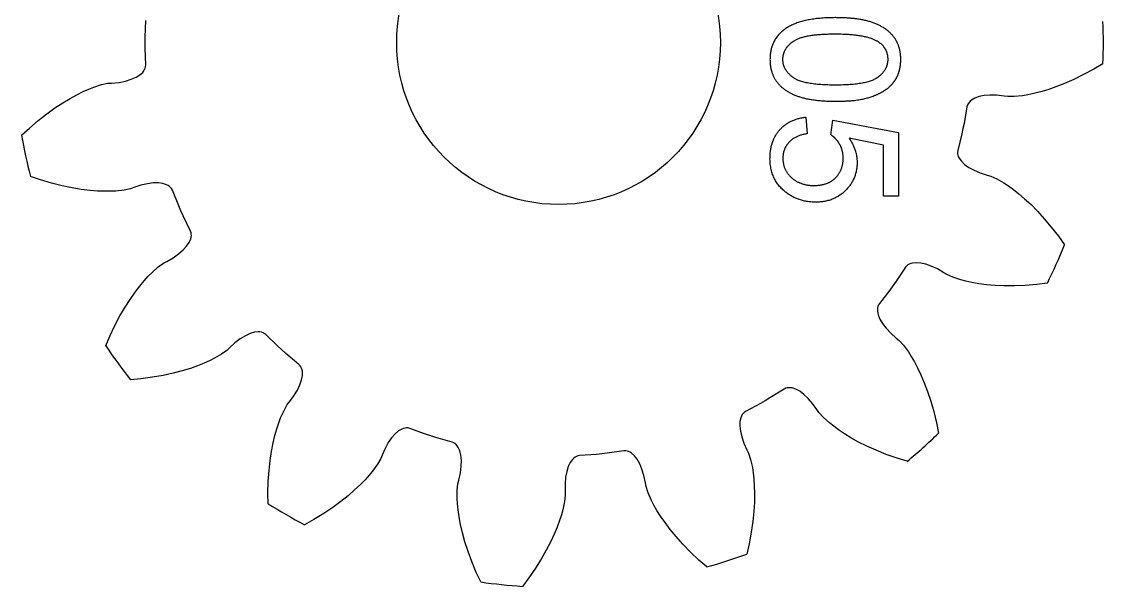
# Model space of a CAD drawing. Header units: millimetres. Extents: x 10 to 192, y -91 to 170.
# Drawn here: x 118.12 to 135, y 67.52 to 76.33 of the extents above; entities that cross this region are included whole.
import ezdxf

# ---------------------------------------------------------------- set-up
doc = ezdxf.new("R2010")
doc.units = ezdxf.units.MM
doc.layers.add('Sketch plane 01', color=7, linetype='Continuous')

msp = doc.modelspace()

# ---------------------------------------------------------------- linework, layer by layer
at = {"layer": 'Sketch plane 01'}
for p, q in [((120.051, 76.084), (120.059, 76.348)), ((120.051, 76.084), (120.059, 76.348)), ((120.05, 76), (120.051, 76.084)), ((120.05, 76), (120.051, 76.084)), ((120.051, 75.916), (120.05, 76)), ((120.051, 75.916), (120.05, 76)), ((120.059, 75.652), (120.051, 75.916)), ((120.059, 75.652), (120.051, 75.916)), ((120.052, 75.602), (120.058, 75.624)), ((120.052, 75.602), (120.058, 75.624)), ((120.058, 75.624), (120.059, 75.652)), ((120.058, 75.624), (120.059, 75.652)), ((134.994, 75.672), (134.853, 75.588)), ((134.994, 75.672), (134.853, 75.588)), ((119.834, 75.428), (119.908, 75.46)), ((119.834, 75.428), (119.908, 75.46)), ((119.908, 75.46), (119.968, 75.497)), ((119.908, 75.46), (119.968, 75.497)), ((119.968, 75.497), (120.013, 75.537)), ((119.968, 75.497), (120.013, 75.537)), ((120.013, 75.537), (120.029, 75.559)), ((120.013, 75.537), (120.029, 75.559)), ((120.029, 75.559), (120.043, 75.58)), ((120.029, 75.559), (120.043, 75.58)), ((120.043, 75.58), (120.052, 75.602)), ((120.043, 75.58), (120.052, 75.602)), ((134.692, 75.501), (134.54, 75.426)), ((134.692, 75.501), (134.54, 75.426)), ((134.853, 75.588), (134.692, 75.501)), ((134.853, 75.588), (134.692, 75.501)), ((119.083, 75.236), (119.171, 75.275)), ((119.083, 75.236), (119.171, 75.275)), ((119.171, 75.275), (119.248, 75.305)), ((119.171, 75.275), (119.248, 75.305)), ((119.248, 75.305), (119.372, 75.345)), ((119.248, 75.305), (119.372, 75.345)), ((119.248, 75.305), (119.248, 75.305)), ((119.372, 75.345), (119.471, 75.367)), ((119.372, 75.345), (119.471, 75.367)), ((119.471, 75.367), (119.528, 75.37)), ((119.471, 75.367), (119.528, 75.37)), ((119.528, 75.37), (119.644, 75.381)), ((119.528, 75.37), (119.644, 75.381)), ((119.644, 75.381), (119.746, 75.401)), ((119.644, 75.381), (119.746, 75.401)), ((119.746, 75.401), (119.834, 75.428)), ((119.746, 75.401), (119.834, 75.428)), ((134.261, 75.31), (134.133, 75.266)), ((134.261, 75.31), (134.133, 75.266)), ((134.396, 75.362), (134.261, 75.31)), ((134.396, 75.362), (134.261, 75.31)), ((134.54, 75.426), (134.396, 75.362)), ((134.54, 75.426), (134.396, 75.362)), ((118.765, 75.061), (118.881, 75.131)), ((118.765, 75.061), (118.881, 75.131)), ((118.881, 75.131), (118.986, 75.188)), ((118.881, 75.131), (118.986, 75.188)), ((118.986, 75.188), (119.083, 75.236)), ((118.986, 75.188), (119.083, 75.236)), ((132.942, 75.104), (132.921, 75.086)), ((132.942, 75.104), (132.921, 75.086)), ((132.994, 75.134), (132.942, 75.104)), ((132.994, 75.134), (132.942, 75.104)), ((133.06, 75.158), (132.994, 75.134)), ((133.06, 75.158), (132.994, 75.134)), ((133.139, 75.174), (133.06, 75.158)), ((133.139, 75.174), (133.06, 75.158)), ((133.231, 75.182), (133.139, 75.174)), ((133.231, 75.182), (133.139, 75.174)), ((133.335, 75.18), (133.231, 75.182)), ((133.335, 75.18), (133.231, 75.182)), ((133.45, 75.167), (133.335, 75.18)), ((133.45, 75.167), (133.335, 75.18)), ((133.507, 75.158), (133.45, 75.167)), ((133.507, 75.158), (133.45, 75.167)), ((133.609, 75.159), (133.507, 75.158)), ((133.609, 75.159), (133.507, 75.158)), ((133.738, 75.172), (133.609, 75.159)), ((133.738, 75.172), (133.609, 75.159)), ((133.82, 75.186), (133.738, 75.172)), ((133.82, 75.186), (133.738, 75.172)), ((133.914, 75.205), (133.82, 75.186)), ((133.914, 75.205), (133.82, 75.186)), ((134.018, 75.232), (133.914, 75.205)), ((134.018, 75.232), (133.914, 75.205)), ((134.133, 75.266), (134.018, 75.232)), ((134.133, 75.266), (134.018, 75.232)), ((118.516, 74.89), (118.644, 74.982)), ((118.516, 74.89), (118.644, 74.982)), ((118.644, 74.982), (118.765, 75.061)), ((118.644, 74.982), (118.765, 75.061)), ((132.872, 75.001), (132.826, 74.741)), ((132.872, 75.001), (132.826, 74.741)), ((132.88, 75.028), (132.872, 75.001)), ((132.88, 75.028), (132.872, 75.001)), ((132.89, 75.048), (132.88, 75.028)), ((132.89, 75.048), (132.88, 75.028)), ((132.904, 75.068), (132.89, 75.048)), ((132.904, 75.068), (132.89, 75.048)), ((132.921, 75.086), (132.904, 75.068)), ((132.921, 75.086), (132.904, 75.068)), ((118.244, 74.667), (118.383, 74.785)), ((118.244, 74.667), (118.383, 74.785)), ((118.383, 74.785), (118.516, 74.89)), ((118.383, 74.785), (118.516, 74.89)), ((130.356, 74.837), (130.378, 74.579)), ((130.747, 74.563), (130.777, 74.793)), ((130.777, 74.793), (131.804, 74.6)), ((118.124, 74.555), (118.244, 74.667)), ((118.124, 74.555), (118.244, 74.667)), ((131.804, 74.6), (131.804, 73.606)), ((132.809, 74.659), (132.791, 74.577)), ((132.809, 74.659), (132.791, 74.577)), ((132.826, 74.741), (132.809, 74.659)), ((132.826, 74.741), (132.809, 74.659)), ((131.569, 74.403), (131.032, 74.511)), ((132.791, 74.577), (132.727, 74.32)), ((132.791, 74.577), (132.727, 74.32)), ((131.569, 73.606), (131.569, 74.403)), ((132.727, 74.32), (132.723, 74.293)), ((132.727, 74.32), (132.723, 74.293)), ((132.723, 74.293), (132.724, 74.27)), ((132.723, 74.293), (132.724, 74.27)), ((132.724, 74.27), (132.729, 74.247)), ((132.724, 74.27), (132.729, 74.247)), ((132.729, 74.247), (132.737, 74.223)), ((132.729, 74.247), (132.737, 74.223)), ((132.737, 74.223), (132.749, 74.199)), ((132.737, 74.223), (132.749, 74.199)), ((132.749, 74.199), (132.785, 74.15)), ((132.749, 74.199), (132.785, 74.15)), ((132.785, 74.15), (132.836, 74.101)), ((132.785, 74.15), (132.836, 74.101)), ((132.836, 74.101), (132.901, 74.054)), ((132.836, 74.101), (132.901, 74.054)), ((132.901, 74.054), (132.982, 74.01)), ((132.901, 74.054), (132.982, 74.01)), ((132.982, 74.01), (133.078, 73.969)), ((132.982, 74.01), (133.078, 73.969)), ((133.078, 73.969), (133.188, 73.934)), ((133.078, 73.969), (133.188, 73.934)), ((133.188, 73.934), (133.244, 73.919)), ((133.188, 73.934), (133.244, 73.919)), ((133.244, 73.919), (133.336, 73.877)), ((133.244, 73.919), (133.336, 73.877)), ((118.416, 73.86), (118.26, 73.913)), ((118.416, 73.86), (118.26, 73.913)), ((118.591, 73.808), (118.416, 73.86)), ((118.591, 73.808), (118.416, 73.86)), ((118.755, 73.767), (118.591, 73.808)), ((118.755, 73.767), (118.591, 73.808)), ((118.91, 73.735), (118.755, 73.767)), ((118.91, 73.735), (118.755, 73.767)), ((119.985, 73.777), (119.875, 73.74)), ((119.985, 73.777), (119.875, 73.74)), ((120.086, 73.8), (119.985, 73.777)), ((120.086, 73.8), (119.985, 73.777)), ((120.177, 73.812), (120.086, 73.8)), ((120.177, 73.812), (120.086, 73.8)), ((120.258, 73.812), (120.177, 73.812)), ((120.258, 73.812), (120.177, 73.812)), ((120.328, 73.803), (120.258, 73.812)), ((120.328, 73.803), (120.258, 73.812)), ((120.385, 73.784), (120.328, 73.803)), ((120.385, 73.784), (120.328, 73.803)), ((120.409, 73.771), (120.385, 73.784)), ((120.409, 73.771), (120.385, 73.784)), ((120.43, 73.757), (120.409, 73.771)), ((120.43, 73.757), (120.409, 73.771)), ((120.448, 73.741), (120.43, 73.757)), ((120.448, 73.741), (120.43, 73.757)), ((133.336, 73.877), (133.449, 73.812)), ((133.336, 73.877), (133.449, 73.812)), ((133.449, 73.812), (133.518, 73.767)), ((133.449, 73.812), (133.518, 73.767)), ((133.518, 73.767), (133.596, 73.711)), ((133.518, 73.767), (133.596, 73.711)), ((119.052, 73.711), (118.91, 73.735)), ((119.052, 73.711), (118.91, 73.735)), ((119.186, 73.695), (119.052, 73.711)), ((119.186, 73.695), (119.052, 73.711)), ((119.306, 73.685), (119.186, 73.695)), ((119.306, 73.685), (119.186, 73.695)), ((119.414, 73.681), (119.306, 73.685)), ((119.414, 73.681), (119.306, 73.685)), ((119.51, 73.682), (119.414, 73.681)), ((119.51, 73.682), (119.414, 73.681)), ((119.592, 73.685), (119.51, 73.682)), ((119.592, 73.685), (119.51, 73.682)), ((119.721, 73.699), (119.592, 73.685)), ((119.721, 73.699), (119.592, 73.685)), ((119.821, 73.72), (119.721, 73.699)), ((119.821, 73.72), (119.721, 73.699)), ((119.875, 73.74), (119.821, 73.72)), ((119.875, 73.74), (119.821, 73.72)), ((120.462, 73.723), (120.448, 73.741)), ((120.462, 73.723), (120.448, 73.741)), ((120.475, 73.698), (120.462, 73.723)), ((120.475, 73.698), (120.462, 73.723)), ((120.574, 73.454), (120.475, 73.698)), ((120.574, 73.454), (120.475, 73.698)), ((131.804, 73.606), (131.569, 73.606)), ((133.596, 73.711), (133.681, 73.644)), ((133.596, 73.711), (133.681, 73.644)), ((133.681, 73.644), (133.772, 73.566)), ((133.681, 73.644), (133.772, 73.566)), ((120.608, 73.377), (120.574, 73.454)), ((120.608, 73.377), (120.574, 73.454)), ((133.772, 73.566), (133.871, 73.474)), ((133.772, 73.566), (133.871, 73.474)), ((133.871, 73.474), (133.972, 73.371)), ((133.871, 73.474), (133.972, 73.371)), ((120.642, 73.3), (120.608, 73.377)), ((120.642, 73.3), (120.608, 73.377)), ((120.758, 73.062), (120.642, 73.3)), ((120.758, 73.062), (120.642, 73.3)), ((133.972, 73.371), (134.078, 73.254)), ((133.972, 73.371), (134.078, 73.254)), ((134.078, 73.254), (134.187, 73.124)), ((134.078, 73.254), (134.187, 73.124)), ((134.187, 73.124), (134.298, 72.979)), ((134.187, 73.124), (134.298, 72.979)), ((120.737, 72.884), (120.762, 72.939)), ((120.737, 72.884), (120.762, 72.939)), ((120.767, 73.036), (120.758, 73.062)), ((120.767, 73.036), (120.758, 73.062)), ((120.762, 72.939), (120.768, 72.965)), ((120.762, 72.939), (120.768, 72.965)), ((120.771, 73.014), (120.767, 73.036)), ((120.771, 73.014), (120.767, 73.036)), ((120.768, 72.965), (120.772, 72.99)), ((120.768, 72.965), (120.772, 72.99)), ((120.772, 72.99), (120.771, 73.014)), ((120.772, 72.99), (120.771, 73.014)), ((134.298, 72.979), (134.393, 72.845)), ((134.298, 72.979), (134.393, 72.845)), ((120.573, 72.706), (120.643, 72.766)), ((120.573, 72.706), (120.643, 72.766)), ((120.643, 72.766), (120.698, 72.825)), ((120.643, 72.766), (120.698, 72.825)), ((120.698, 72.825), (120.737, 72.884)), ((120.698, 72.825), (120.737, 72.884)), ((120.336, 72.562), (120.387, 72.588)), ((120.336, 72.562), (120.387, 72.588)), ((120.387, 72.588), (120.488, 72.646)), ((120.387, 72.588), (120.488, 72.646)), ((120.488, 72.646), (120.573, 72.706)), ((120.488, 72.646), (120.573, 72.706)), ((120.1, 72.356), (120.158, 72.415)), ((120.1, 72.356), (120.158, 72.415)), ((120.158, 72.415), (120.254, 72.502)), ((120.158, 72.415), (120.254, 72.502)), ((120.254, 72.502), (120.336, 72.562)), ((120.254, 72.502), (120.336, 72.562)), ((131.915, 72.496), (131.767, 72.277)), ((131.915, 72.496), (131.767, 72.277)), ((131.933, 72.517), (131.915, 72.496)), ((131.933, 72.517), (131.915, 72.496)), ((131.95, 72.532), (131.933, 72.517)), ((131.95, 72.532), (131.933, 72.517)), ((131.971, 72.544), (131.95, 72.532)), ((131.971, 72.544), (131.95, 72.532)), ((131.994, 72.554), (131.971, 72.544)), ((131.994, 72.554), (131.971, 72.544)), ((132.02, 72.561), (131.994, 72.554)), ((132.02, 72.561), (131.994, 72.554)), ((132.08, 72.567), (132.02, 72.561)), ((132.08, 72.567), (132.02, 72.561)), ((132.15, 72.562), (132.08, 72.567)), ((132.15, 72.562), (132.08, 72.567)), ((132.229, 72.545), (132.15, 72.562)), ((132.229, 72.545), (132.15, 72.562)), ((132.316, 72.515), (132.229, 72.545)), ((132.316, 72.515), (132.229, 72.545)), ((132.411, 72.471), (132.316, 72.515)), ((132.411, 72.471), (132.316, 72.515)), ((132.511, 72.412), (132.411, 72.471)), ((132.511, 72.412), (132.411, 72.471)), ((132.559, 72.381), (132.511, 72.412)), ((132.559, 72.381), (132.511, 72.412)), ((119.966, 72.203), (120.035, 72.285)), ((119.966, 72.203), (120.035, 72.285)), ((120.035, 72.285), (120.1, 72.356)), ((120.035, 72.285), (120.1, 72.356)), ((131.767, 72.277), (131.718, 72.209)), ((131.767, 72.277), (131.718, 72.209)), ((132.652, 72.34), (132.559, 72.381)), ((132.652, 72.34), (132.559, 72.381)), ((132.776, 72.3), (132.652, 72.34)), ((132.776, 72.3), (132.652, 72.34)), ((132.856, 72.279), (132.776, 72.3)), ((132.856, 72.279), (132.776, 72.3)), ((132.949, 72.259), (132.856, 72.279)), ((132.949, 72.259), (132.856, 72.279)), ((133.056, 72.24), (132.949, 72.259)), ((133.056, 72.24), (132.949, 72.259)), ((133.175, 72.224), (133.056, 72.24)), ((133.175, 72.224), (133.056, 72.24)), ((134.126, 72.246), (133.963, 72.226)), ((134.126, 72.246), (133.963, 72.226)), ((119.815, 71.996), (119.893, 72.107)), ((119.815, 71.996), (119.893, 72.107)), ((119.893, 72.107), (119.966, 72.203)), ((119.893, 72.107), (119.966, 72.203)), ((131.668, 72.141), (131.506, 71.933)), ((131.668, 72.141), (131.506, 71.933)), ((131.718, 72.209), (131.668, 72.141)), ((131.718, 72.209), (131.668, 72.141)), ((133.31, 72.213), (133.175, 72.224)), ((133.31, 72.213), (133.175, 72.224)), ((133.454, 72.206), (133.31, 72.213)), ((133.454, 72.206), (133.31, 72.213)), ((133.611, 72.205), (133.454, 72.206)), ((133.611, 72.205), (133.454, 72.206)), ((133.781, 72.212), (133.611, 72.205)), ((133.781, 72.212), (133.611, 72.205)), ((133.963, 72.226), (133.781, 72.212)), ((133.963, 72.226), (133.781, 72.212)), ((119.737, 71.875), (119.815, 71.996)), ((119.737, 71.875), (119.815, 71.996)), ((131.491, 71.909), (131.483, 71.888)), ((131.491, 71.909), (131.483, 71.888)), ((131.506, 71.933), (131.491, 71.909)), ((131.506, 71.933), (131.491, 71.909)), ((119.579, 71.589), (119.658, 71.739)), ((119.579, 71.589), (119.658, 71.739)), ((119.658, 71.739), (119.737, 71.875)), ((119.658, 71.739), (119.737, 71.875)), ((131.477, 71.865), (131.475, 71.84)), ((131.477, 71.865), (131.475, 71.84)), ((131.475, 71.84), (131.477, 71.813)), ((131.475, 71.84), (131.477, 71.813)), ((131.483, 71.888), (131.477, 71.865)), ((131.483, 71.888), (131.477, 71.865)), ((131.477, 71.813), (131.489, 71.753)), ((131.477, 71.813), (131.489, 71.753)), ((131.489, 71.753), (131.515, 71.688)), ((131.489, 71.753), (131.515, 71.688)), ((119.5, 71.424), (119.579, 71.589)), ((119.5, 71.424), (119.579, 71.589)), ((131.515, 71.688), (131.556, 71.619)), ((131.515, 71.688), (131.556, 71.619)), ((131.556, 71.619), (131.612, 71.545)), ((131.556, 71.619), (131.612, 71.545)), ((119.436, 71.273), (119.5, 71.424)), ((119.436, 71.273), (119.5, 71.424)), ((121.614, 71.429), (121.535, 71.382)), ((121.614, 71.429), (121.535, 71.382)), ((121.688, 71.463), (121.614, 71.429)), ((121.688, 71.463), (121.614, 71.429)), ((121.755, 71.482), (121.688, 71.463)), ((121.755, 71.482), (121.688, 71.463)), ((121.815, 71.488), (121.755, 71.482)), ((121.815, 71.488), (121.755, 71.482)), ((121.842, 71.487), (121.815, 71.488)), ((121.842, 71.487), (121.815, 71.488)), ((121.867, 71.482), (121.842, 71.487)), ((121.867, 71.482), (121.842, 71.487)), ((121.89, 71.474), (121.867, 71.482)), ((121.89, 71.474), (121.867, 71.482)), ((121.91, 71.464), (121.89, 71.474)), ((121.91, 71.464), (121.89, 71.474)), ((121.932, 71.447), (121.91, 71.464)), ((121.932, 71.447), (121.91, 71.464)), ((122.122, 71.263), (121.932, 71.447)), ((122.122, 71.263), (121.932, 71.447)), ((131.612, 71.545), (131.683, 71.469)), ((131.612, 71.545), (131.683, 71.469)), ((131.683, 71.469), (131.77, 71.392)), ((131.683, 71.469), (131.77, 71.392)), ((131.77, 71.392), (131.814, 71.356)), ((131.77, 71.392), (131.814, 71.356)), ((121.367, 71.241), (121.326, 71.2)), ((121.367, 71.241), (121.326, 71.2)), ((121.452, 71.319), (121.367, 71.241)), ((121.452, 71.319), (121.367, 71.241)), ((121.535, 71.382), (121.452, 71.319)), ((121.535, 71.382), (121.452, 71.319)), ((122.184, 71.207), (122.122, 71.263)), ((122.184, 71.207), (122.122, 71.263)), ((131.814, 71.356), (131.882, 71.28)), ((131.814, 71.356), (131.882, 71.28)), ((131.882, 71.28), (131.958, 71.175)), ((131.882, 71.28), (131.958, 71.175)), ((121.131, 71.076), (121.057, 71.039)), ((121.131, 71.076), (121.057, 71.039)), ((121.243, 71.141), (121.131, 71.076)), ((121.243, 71.141), (121.131, 71.076)), ((121.326, 71.2), (121.243, 71.141)), ((121.326, 71.2), (121.243, 71.141)), ((122.247, 71.151), (122.184, 71.207)), ((122.247, 71.151), (122.184, 71.207)), ((122.449, 70.981), (122.247, 71.151)), ((122.449, 70.981), (122.247, 71.151)), ((131.958, 71.175), (132.003, 71.105)), ((131.958, 71.175), (132.003, 71.105)), ((132.003, 71.105), (132.051, 71.022)), ((132.003, 71.105), (132.051, 71.022)), ((120.756, 70.919), (120.627, 70.88)), ((120.756, 70.919), (120.627, 70.88)), ((120.869, 70.959), (120.756, 70.919)), ((120.869, 70.959), (120.756, 70.919)), ((120.969, 70.999), (120.869, 70.959)), ((120.969, 70.999), (120.869, 70.959)), ((121.057, 71.039), (120.969, 70.999)), ((121.057, 71.039), (120.969, 70.999)), ((122.468, 70.961), (122.449, 70.981)), ((122.468, 70.961), (122.449, 70.981)), ((122.481, 70.942), (122.468, 70.961)), ((122.481, 70.942), (122.468, 70.961)), ((122.491, 70.92), (122.481, 70.942)), ((122.491, 70.92), (122.481, 70.942)), ((122.498, 70.896), (122.491, 70.92)), ((122.498, 70.896), (122.491, 70.92)), ((122.503, 70.869), (122.498, 70.896)), ((122.503, 70.869), (122.498, 70.896)), ((132.051, 71.022), (132.102, 70.927)), ((132.051, 71.022), (132.102, 70.927)), ((132.102, 70.927), (132.153, 70.819)), ((132.102, 70.927), (132.153, 70.819)), ((119.985, 70.757), (119.821, 70.742)), ((119.985, 70.757), (119.821, 70.742)), ((120.166, 70.781), (119.985, 70.757)), ((120.166, 70.781), (119.985, 70.757)), ((120.333, 70.81), (120.166, 70.781)), ((120.333, 70.81), (120.166, 70.781)), ((120.487, 70.843), (120.333, 70.81)), ((120.487, 70.843), (120.333, 70.81)), ((120.627, 70.88), (120.487, 70.843)), ((120.627, 70.88), (120.487, 70.843)), ((122.465, 70.663), (122.491, 70.74)), ((122.465, 70.663), (122.491, 70.74)), ((122.491, 70.74), (122.503, 70.809)), ((122.491, 70.74), (122.503, 70.809)), ((122.503, 70.809), (122.503, 70.869)), ((122.503, 70.809), (122.503, 70.869)), ((132.153, 70.819), (132.206, 70.694)), ((132.153, 70.819), (132.206, 70.694)), ((122.372, 70.491), (122.426, 70.58)), ((122.372, 70.491), (122.426, 70.58)), ((122.426, 70.58), (122.465, 70.663)), ((122.426, 70.58), (122.465, 70.663)), ((130.022, 70.596), (129.798, 70.457)), ((130.022, 70.596), (129.798, 70.457)), ((130.047, 70.609), (130.022, 70.596)), ((130.047, 70.609), (130.022, 70.596)), ((130.068, 70.615), (130.047, 70.609)), ((130.068, 70.615), (130.047, 70.609)), ((130.092, 70.618), (130.068, 70.615)), ((130.092, 70.618), (130.068, 70.615)), ((130.117, 70.617), (130.092, 70.618)), ((130.117, 70.617), (130.092, 70.618)), ((130.144, 70.613), (130.117, 70.617)), ((130.144, 70.613), (130.117, 70.617)), ((130.202, 70.594), (130.144, 70.613)), ((130.202, 70.594), (130.144, 70.613)), ((130.264, 70.561), (130.202, 70.594)), ((130.264, 70.561), (130.202, 70.594)), ((130.329, 70.513), (130.264, 70.561)), ((130.329, 70.513), (130.264, 70.561)), ((132.206, 70.694), (132.257, 70.559)), ((132.206, 70.694), (132.257, 70.559)), ((132.257, 70.559), (132.306, 70.409)), ((132.257, 70.559), (132.306, 70.409)), ((122.267, 70.353), (122.303, 70.397)), ((122.267, 70.353), (122.303, 70.397)), ((122.303, 70.397), (122.372, 70.491)), ((122.303, 70.397), (122.372, 70.491)), ((129.725, 70.414), (129.652, 70.373)), ((129.725, 70.414), (129.652, 70.373)), ((129.798, 70.457), (129.725, 70.414)), ((129.798, 70.457), (129.725, 70.414)), ((130.396, 70.45), (130.329, 70.513)), ((130.396, 70.45), (130.329, 70.513)), ((130.464, 70.372), (130.396, 70.45)), ((130.464, 70.372), (130.396, 70.45)), ((132.306, 70.409), (132.353, 70.246)), ((132.306, 70.409), (132.353, 70.246)), ((122.164, 70.146), (122.217, 70.264)), ((122.164, 70.146), (122.217, 70.264)), ((122.217, 70.264), (122.267, 70.353)), ((122.217, 70.264), (122.267, 70.353)), ((129.38, 70.217), (129.365, 70.198)), ((129.38, 70.217), (129.365, 70.198)), ((129.396, 70.233), (129.38, 70.217)), ((129.396, 70.233), (129.38, 70.217)), ((129.419, 70.248), (129.396, 70.233)), ((129.419, 70.248), (129.396, 70.233)), ((129.652, 70.373), (129.419, 70.248)), ((129.652, 70.373), (129.419, 70.248)), ((130.532, 70.278), (130.464, 70.372)), ((130.532, 70.278), (130.464, 70.372)), ((130.563, 70.229), (130.532, 70.278)), ((130.563, 70.229), (130.532, 70.278)), ((130.632, 70.154), (130.563, 70.229)), ((130.632, 70.154), (130.563, 70.229)), ((132.353, 70.246), (132.395, 70.069)), ((132.353, 70.246), (132.395, 70.069)), ((122.105, 69.977), (122.135, 70.068)), ((122.105, 69.977), (122.135, 70.068)), ((122.135, 70.068), (122.164, 70.146)), ((122.135, 70.068), (122.164, 70.146)), ((129.33, 70.091), (129.328, 70.021)), ((129.33, 70.091), (129.328, 70.021)), ((129.343, 70.15), (129.33, 70.091)), ((129.343, 70.15), (129.33, 70.091)), ((129.353, 70.176), (129.343, 70.15)), ((129.353, 70.176), (129.343, 70.15)), ((129.365, 70.198), (129.353, 70.176)), ((129.365, 70.198), (129.353, 70.176)), ((130.728, 70.067), (130.632, 70.154)), ((130.728, 70.067), (130.632, 70.154)), ((130.793, 70.015), (130.728, 70.067)), ((130.793, 70.015), (130.728, 70.067)), ((132.395, 70.069), (132.427, 69.907)), ((132.395, 70.069), (132.427, 69.907)), ((122.047, 69.756), (122.075, 69.873)), ((122.047, 69.756), (122.075, 69.873)), ((122.075, 69.873), (122.105, 69.977)), ((122.075, 69.873), (122.105, 69.977)), ((123.949, 69.898), (123.896, 69.837)), ((123.949, 69.898), (123.896, 69.837)), ((124.003, 69.943), (123.949, 69.898)), ((124.003, 69.943), (123.949, 69.898)), ((124.055, 69.973), (124.003, 69.943)), ((124.055, 69.973), (124.003, 69.943)), ((124.081, 69.983), (124.055, 69.973)), ((124.081, 69.983), (124.055, 69.973)), ((124.105, 69.988), (124.081, 69.983)), ((124.105, 69.988), (124.081, 69.983)), ((124.129, 69.99), (124.105, 69.988)), ((124.129, 69.99), (124.105, 69.988)), ((124.152, 69.989), (124.129, 69.99)), ((124.152, 69.989), (124.129, 69.99)), ((124.179, 69.982), (124.152, 69.989)), ((124.179, 69.982), (124.152, 69.989)), ((124.427, 69.892), (124.179, 69.982)), ((124.427, 69.892), (124.179, 69.982)), ((124.507, 69.866), (124.427, 69.892)), ((124.507, 69.866), (124.427, 69.892)), ((129.328, 70.021), (129.337, 69.941)), ((129.328, 70.021), (129.337, 69.941)), ((129.337, 69.941), (129.358, 69.851)), ((129.337, 69.941), (129.358, 69.851)), ((130.87, 69.959), (130.793, 70.015)), ((130.87, 69.959), (130.793, 70.015)), ((130.96, 69.899), (130.87, 69.959)), ((130.96, 69.899), (130.87, 69.959)), ((131.062, 69.836), (130.96, 69.899)), ((131.062, 69.836), (130.96, 69.899)), ((122.022, 69.623), (122.047, 69.756)), ((122.022, 69.623), (122.047, 69.756)), ((123.843, 69.761), (123.793, 69.671)), ((123.843, 69.761), (123.793, 69.671)), ((123.896, 69.837), (123.843, 69.761)), ((123.896, 69.837), (123.843, 69.761)), ((124.587, 69.84), (124.507, 69.866)), ((124.587, 69.84), (124.507, 69.866)), ((124.841, 69.767), (124.587, 69.84)), ((124.841, 69.767), (124.587, 69.84)), ((124.866, 69.757), (124.841, 69.767)), ((124.866, 69.757), (124.841, 69.767)), ((124.886, 69.745), (124.866, 69.757)), ((124.886, 69.745), (124.866, 69.757)), ((124.904, 69.729), (124.886, 69.745)), ((124.904, 69.729), (124.886, 69.745)), ((124.92, 69.71), (124.904, 69.729)), ((124.92, 69.71), (124.904, 69.729)), ((124.935, 69.687), (124.92, 69.71)), ((124.935, 69.687), (124.92, 69.71)), ((129.358, 69.851), (129.392, 69.753)), ((129.358, 69.851), (129.392, 69.753)), ((129.392, 69.753), (129.44, 69.647)), ((129.392, 69.753), (129.44, 69.647)), ((131.181, 69.77), (131.062, 69.836)), ((131.181, 69.77), (131.062, 69.836)), ((131.309, 69.706), (131.181, 69.77)), ((131.309, 69.706), (131.181, 69.77)), ((131.453, 69.641), (131.309, 69.706)), ((131.453, 69.641), (131.309, 69.706)), ((122, 69.481), (122.022, 69.623)), ((122, 69.481), (122.022, 69.623)), ((123.746, 69.564), (123.726, 69.511)), ((123.746, 69.564), (123.726, 69.511)), ((123.793, 69.671), (123.746, 69.564)), ((123.793, 69.671), (123.746, 69.564)), ((124.96, 69.632), (124.935, 69.687)), ((124.96, 69.632), (124.935, 69.687)), ((124.977, 69.564), (124.96, 69.632)), ((124.977, 69.564), (124.96, 69.632)), ((124.985, 69.483), (124.977, 69.564)), ((124.985, 69.483), (124.977, 69.564)), ((126.758, 69.534), (126.737, 69.519)), ((126.758, 69.534), (126.737, 69.519)), ((126.778, 69.546), (126.758, 69.534)), ((126.778, 69.546), (126.758, 69.534)), ((126.8, 69.554), (126.778, 69.546)), ((126.8, 69.554), (126.778, 69.546)), ((126.827, 69.558), (126.8, 69.554)), ((126.827, 69.558), (126.8, 69.554)), ((127.091, 69.577), (126.827, 69.558)), ((127.091, 69.577), (126.827, 69.558)), ((127.174, 69.585), (127.091, 69.577)), ((127.174, 69.585), (127.091, 69.577)), ((127.258, 69.595), (127.174, 69.585)), ((127.258, 69.595), (127.174, 69.585)), ((127.519, 69.631), (127.258, 69.595)), ((127.519, 69.631), (127.258, 69.595)), ((127.547, 69.632), (127.519, 69.631)), ((127.547, 69.632), (127.519, 69.631)), ((127.57, 69.629), (127.547, 69.632)), ((127.57, 69.629), (127.547, 69.632)), ((127.592, 69.622), (127.57, 69.629)), ((127.592, 69.622), (127.57, 69.629)), ((127.615, 69.611), (127.592, 69.622)), ((127.615, 69.611), (127.592, 69.622)), ((127.638, 69.597), (127.615, 69.611)), ((127.638, 69.597), (127.615, 69.611)), ((127.683, 69.556), (127.638, 69.597)), ((127.683, 69.556), (127.638, 69.597)), ((127.726, 69.501), (127.683, 69.556)), ((127.726, 69.501), (127.683, 69.556)), ((129.44, 69.647), (129.466, 69.596)), ((129.44, 69.647), (129.466, 69.596)), ((129.466, 69.596), (129.497, 69.499)), ((129.466, 69.596), (129.497, 69.499)), ((131.61, 69.578), (131.453, 69.641)), ((131.61, 69.578), (131.453, 69.641)), ((131.783, 69.517), (131.61, 69.578)), ((131.783, 69.517), (131.61, 69.578)), ((121.983, 69.324), (122, 69.481)), ((121.983, 69.324), (122, 69.481)), ((123.674, 69.423), (123.598, 69.318)), ((123.674, 69.423), (123.598, 69.318)), ((123.726, 69.511), (123.674, 69.423)), ((123.726, 69.511), (123.674, 69.423)), ((124.97, 69.288), (124.983, 69.391)), ((124.97, 69.288), (124.983, 69.391)), ((124.983, 69.391), (124.985, 69.483)), ((124.983, 69.391), (124.985, 69.483)), ((126.652, 69.388), (126.627, 69.311)), ((126.652, 69.388), (126.627, 69.311)), ((126.683, 69.451), (126.652, 69.388)), ((126.683, 69.451), (126.652, 69.388)), ((126.718, 69.5), (126.683, 69.451)), ((126.718, 69.5), (126.683, 69.451)), ((126.737, 69.519), (126.718, 69.5)), ((126.737, 69.519), (126.718, 69.5)), ((127.766, 69.43), (127.726, 69.501)), ((127.766, 69.43), (127.726, 69.501)), ((127.802, 69.345), (127.766, 69.43)), ((127.802, 69.345), (127.766, 69.43)), ((129.497, 69.499), (129.524, 69.372)), ((129.497, 69.499), (129.524, 69.372)), ((129.524, 69.372), (129.536, 69.29)), ((129.524, 69.372), (129.536, 69.29)), ((131.94, 69.469), (131.783, 69.517)), ((131.94, 69.469), (131.783, 69.517)), ((121.971, 69.155), (121.983, 69.324)), ((121.971, 69.155), (121.983, 69.324)), ((123.545, 69.254), (123.482, 69.182)), ((123.545, 69.254), (123.482, 69.182)), ((123.598, 69.318), (123.545, 69.254)), ((123.598, 69.318), (123.545, 69.254)), ((124.945, 69.175), (124.97, 69.288)), ((124.945, 69.175), (124.97, 69.288)), ((126.61, 69.22), (126.601, 69.117)), ((126.61, 69.22), (126.601, 69.117)), ((126.627, 69.311), (126.61, 69.22)), ((126.627, 69.311), (126.61, 69.22)), ((127.832, 69.246), (127.802, 69.345)), ((127.832, 69.246), (127.802, 69.345)), ((127.856, 69.132), (127.832, 69.246)), ((127.856, 69.132), (127.832, 69.246)), ((129.536, 69.29), (129.547, 69.195)), ((129.536, 69.29), (129.547, 69.195)), ((129.547, 69.195), (129.554, 69.087)), ((129.547, 69.195), (129.554, 69.087)), ((121.967, 68.973), (121.971, 69.155)), ((121.967, 68.973), (121.971, 69.155)), ((123.406, 69.105), (123.319, 69.022)), ((123.406, 69.105), (123.319, 69.022)), ((123.482, 69.182), (123.406, 69.105)), ((123.482, 69.182), (123.406, 69.105)), ((124.92, 69.018), (124.93, 69.119)), ((124.92, 69.018), (124.93, 69.119)), ((124.93, 69.119), (124.945, 69.175)), ((124.93, 69.119), (124.945, 69.175)), ((126.601, 69.117), (126.602, 69.001)), ((126.601, 69.117), (126.602, 69.001)), ((127.865, 69.076), (127.856, 69.132)), ((127.865, 69.076), (127.856, 69.132)), ((127.897, 68.979), (127.865, 69.076)), ((127.897, 68.979), (127.865, 69.076)), ((129.554, 69.087), (129.557, 68.967)), ((129.554, 69.087), (129.557, 68.967)), ((121.969, 68.808), (121.967, 68.973)), ((121.969, 68.808), (121.967, 68.973)), ((123.217, 68.933), (123.105, 68.843)), ((123.217, 68.933), (123.105, 68.843)), ((123.319, 69.022), (123.217, 68.933)), ((123.319, 69.022), (123.217, 68.933)), ((124.92, 68.888), (124.92, 69.018)), ((124.92, 68.888), (124.92, 69.018)), ((124.925, 68.805), (124.92, 68.888)), ((124.925, 68.805), (124.92, 68.888)), ((126.605, 68.943), (126.593, 68.842)), ((126.605, 68.943), (126.593, 68.842)), ((126.602, 69.001), (126.605, 68.943)), ((126.602, 69.001), (126.605, 68.943)), ((127.949, 68.86), (127.897, 68.979)), ((127.949, 68.86), (127.897, 68.979)), ((127.987, 68.787), (127.949, 68.86)), ((127.987, 68.787), (127.949, 68.86)), ((129.557, 68.967), (129.555, 68.832)), ((129.557, 68.967), (129.555, 68.832)), ((122.977, 68.75), (122.836, 68.656)), ((122.977, 68.75), (122.836, 68.656)), ((123.105, 68.843), (122.977, 68.75)), ((123.105, 68.843), (122.977, 68.75)), ((124.935, 68.71), (124.925, 68.805)), ((124.935, 68.71), (124.925, 68.805)), ((124.95, 68.603), (124.935, 68.71)), ((124.95, 68.603), (124.935, 68.71)), ((126.567, 68.715), (126.545, 68.635)), ((126.567, 68.715), (126.545, 68.635)), ((126.593, 68.842), (126.567, 68.715)), ((126.593, 68.842), (126.567, 68.715)), ((128.035, 68.704), (127.987, 68.787)), ((128.035, 68.704), (127.987, 68.787)), ((128.092, 68.612), (128.035, 68.704)), ((128.092, 68.612), (128.035, 68.704)), ((129.546, 68.688), (129.531, 68.531)), ((129.546, 68.688), (129.531, 68.531)), ((129.555, 68.832), (129.546, 68.688)), ((129.555, 68.832), (129.546, 68.688)), ((122.681, 68.56), (122.537, 68.48)), ((122.681, 68.56), (122.537, 68.48)), ((122.836, 68.656), (122.681, 68.56)), ((122.836, 68.656), (122.681, 68.56)), ((124.972, 68.485), (124.95, 68.603)), ((124.972, 68.485), (124.95, 68.603)), ((126.516, 68.544), (126.478, 68.443)), ((126.516, 68.544), (126.478, 68.443)), ((126.545, 68.635), (126.516, 68.544)), ((126.545, 68.635), (126.516, 68.544)), ((128.161, 68.513), (128.092, 68.612)), ((128.161, 68.513), (128.092, 68.612)), ((129.531, 68.531), (129.507, 68.363)), ((129.531, 68.531), (129.507, 68.363)), ((125.002, 68.353), (124.972, 68.485)), ((125.002, 68.353), (124.972, 68.485)), ((125.04, 68.214), (125.002, 68.353)), ((125.04, 68.214), (125.002, 68.353)), ((126.478, 68.443), (126.432, 68.332)), ((126.478, 68.443), (126.432, 68.332)), ((128.242, 68.405), (128.161, 68.513)), ((128.242, 68.405), (128.161, 68.513)), ((128.333, 68.294), (128.242, 68.405)), ((128.333, 68.294), (128.242, 68.405)), ((129.507, 68.363), (129.473, 68.184)), ((129.507, 68.363), (129.473, 68.184)), ((125.089, 68.064), (125.04, 68.214)), ((125.089, 68.064), (125.04, 68.214)), ((126.375, 68.209), (126.309, 68.081)), ((126.375, 68.209), (126.309, 68.081)), ((126.432, 68.332), (126.375, 68.209)), ((126.432, 68.332), (126.375, 68.209)), ((128.438, 68.176), (128.333, 68.294)), ((128.438, 68.176), (128.333, 68.294)), ((129.473, 68.184), (129.437, 68.023)), ((129.473, 68.184), (129.437, 68.023)), ((125.147, 67.905), (125.089, 68.064)), ((125.147, 67.905), (125.089, 68.064)), ((126.309, 68.081), (126.231, 67.944)), ((126.309, 68.081), (126.231, 67.944)), ((128.557, 68.054), (128.438, 68.176)), ((128.557, 68.054), (128.438, 68.176)), ((128.689, 67.929), (128.557, 68.054)), ((128.689, 67.929), (128.557, 68.054)), ((125.217, 67.736), (125.147, 67.905)), ((125.217, 67.736), (125.147, 67.905)), ((126.231, 67.944), (126.14, 67.8)), ((126.231, 67.944), (126.14, 67.8)), ((128.813, 67.821), (128.689, 67.929)), ((128.813, 67.821), (128.689, 67.929)), ((125.286, 67.587), (125.217, 67.736)), ((125.286, 67.587), (125.217, 67.736)), ((126.14, 67.8), (126.037, 67.65)), ((126.14, 67.8), (126.037, 67.65)), ((126.037, 67.65), (125.938, 67.519)), ((126.037, 67.65), (125.938, 67.519))]:
    msp.add_line(p, q, dxfattribs=at)
msp.add_circle((126.5, 76), 2.525, dxfattribs=at)
for start, end in [(357.7886, 2.2114), (357.7886, 2.2114), (189.7886, 194.2114), (189.7886, 194.2114), (333.7886, 338.2114), (333.7886, 338.2114), (213.7886, 218.2114), (213.7886, 218.2114), (309.7886, 314.2114), (309.7886, 314.2114), (237.7886, 242.2114), (237.7886, 242.2114), (285.7886, 290.2114), (285.7886, 290.2114), (261.7886, 266.2114), (261.7886, 266.2114)]:
    msp.add_arc((126.5, 76), 8.5, start, end, dxfattribs=at)
for points, knots in [([(131.722, 76.1), (131.839, 75.956), (131.839, 75.738), (131.839, 75.577), (131.775, 75.456), (131.71, 75.334), (131.588, 75.255), (131.466, 75.176), (131.291, 75.131), (131.116, 75.086), (130.818, 75.086), (130.467, 75.086), (130.25, 75.159), (130.034, 75.231), (129.916, 75.375), (129.799, 75.518), (129.799, 75.738), (129.799, 76.027), (130.006, 76.192), (130.255, 76.39), (130.818, 76.39), (131.173, 76.39), (131.389, 76.317), (131.605, 76.244), (131.722, 76.1)], [0, 0, 0, 0.092268, 0.092268, 0.160315, 0.160315, 0.228363, 0.228363, 0.29641, 0.29641, 0.364457, 0.364457, 0.444991, 0.444991, 0.525524, 0.525524, 0.606057, 0.606057, 0.712101, 0.712101, 0.839542, 0.839542, 0.919771, 0.919771, 1, 1, 1]), ([(130, 75.738), (130, 75.569), (130.164, 75.454), (130.327, 75.338), (130.818, 75.338), (131.312, 75.338), (131.474, 75.454), (131.636, 75.569), (131.636, 75.741), (131.636, 75.91), (131.493, 76.011), (131.31, 76.137), (130.818, 76.137), (130.326, 76.137), (130.163, 76.022), (130, 75.907), (130, 75.738)], [0, 0, 0, 0.11402, 0.11402, 0.22804, 0.22804, 0.342694, 0.342694, 0.457347, 0.457347, 0.570181, 0.570181, 0.713454, 0.713454, 0.856727, 0.856727, 1, 1, 1]), ([(131.032, 74.511), (131.158, 74.331), (131.158, 74.133), (131.158, 73.872), (130.976, 73.692), (130.795, 73.512), (130.51, 73.512), (130.239, 73.512), (130.041, 73.67), (129.799, 73.862), (129.799, 74.195), (129.799, 74.467), (129.951, 74.64), (130.104, 74.812), (130.356, 74.837)], [0, 0, 0, 0.111378, 0.111378, 0.258859, 0.258859, 0.406339, 0.406339, 0.546763, 0.546763, 0.718487, 0.718487, 0.859243, 0.859243, 1, 1, 1]), ([(130.378, 74.579), (130.19, 74.55), (130.095, 74.446), (130, 74.342), (130, 74.195), (130, 74.017), (130.134, 73.895), (130.268, 73.772), (130.488, 73.772), (130.698, 73.772), (130.82, 73.89), (130.941, 74.008), (130.941, 74.199), (130.941, 74.317), (130.887, 74.413), (130.833, 74.508), (130.747, 74.563)], [0, 0, 0, 0.123182, 0.123182, 0.246364, 0.246364, 0.394638, 0.394638, 0.542912, 0.542912, 0.683864, 0.683864, 0.824817, 0.824817, 0.912408, 0.912408, 1, 1, 1])]:
    msp.add_open_spline(points, degree=2, knots=knots, dxfattribs=at)

doc.saveas('drawing.dxf')
